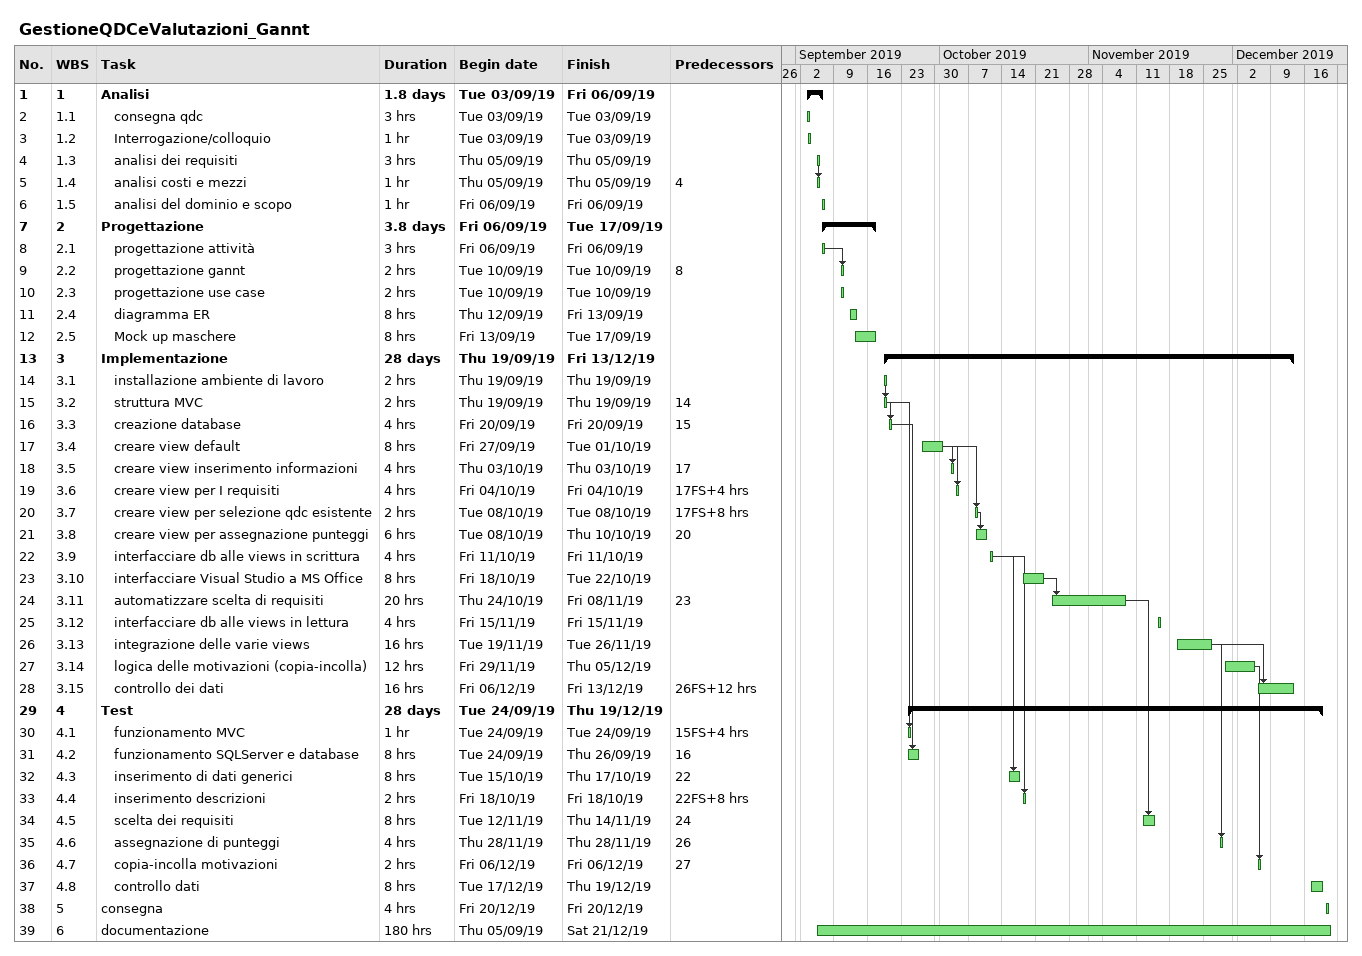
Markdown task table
GestioneQDCeValutazioni_Gannt

| ID | WBS | Task | Duration | Start | Finish | Predecessors |
|---|---|---|---|---|---|---|
| 1 | 1 | **Analisi** | 1.8d | 2019-09-03 | 2019-09-06 |  |
| 2 | 1.1 | consegna qdc | 3h | 2019-09-03 | 2019-09-03 |  |
| 3 | 1.2 | Interrogazione/colloquio | 1h | 2019-09-03 | 2019-09-03 |  |
| 4 | 1.3 | analisi dei requisiti | 3h | 2019-09-05 | 2019-09-05 |  |
| 5 | 1.4 | analisi costi e mezzi | 1h | 2019-09-05 | 2019-09-05 | 4 |
| 6 | 1.5 | analisi del dominio e scopo | 1h | 2019-09-06 | 2019-09-06 |  |
| 7 | 2 | **Progettazione** | 3.8d | 2019-09-06 | 2019-09-17 |  |
| 8 | 2.1 | progettazione attività | 3h | 2019-09-06 | 2019-09-06 |  |
| 9 | 2.2 | progettazione gannt | 2h | 2019-09-10 | 2019-09-10 | 8 |
| 10 | 2.3 | progettazione use case | 2h | 2019-09-10 | 2019-09-10 |  |
| 11 | 2.4 | diagramma ER | 8h | 2019-09-12 | 2019-09-13 |  |
| 12 | 2.5 | Mock up maschere | 8h | 2019-09-13 | 2019-09-17 |  |
| 13 | 3 | **Implementazione** | 28d | 2019-09-19 | 2019-12-13 |  |
| 14 | 3.1 | installazione ambiente di lavoro | 2h | 2019-09-19 | 2019-09-19 |  |
| 15 | 3.2 | struttura MVC | 2h | 2019-09-19 | 2019-09-19 | 14 |
| 16 | 3.3 | creazione database | 4h | 2019-09-20 | 2019-09-20 | 15 |
| 17 | 3.4 | creare view default | 8h | 2019-09-27 | 2019-10-01 |  |
| 18 | 3.5 | creare view inserimento informazioni | 4h | 2019-10-03 | 2019-10-03 | 17 |
| 19 | 3.6 | creare view per I requisiti | 4h | 2019-10-04 | 2019-10-04 | 17FS+4h |
| 20 | 3.7 | creare view per selezione qdc esistente | 2h | 2019-10-08 | 2019-10-08 | 17FS+8h |
| 21 | 3.8 | creare view per assegnazione punteggi | 6h | 2019-10-08 | 2019-10-10 | 20 |
| 22 | 3.9 | interfacciare db alle views in scrittura | 4h | 2019-10-11 | 2019-10-11 |  |
| 23 | 3.10 | interfacciare Visual Studio a MS Office | 8h | 2019-10-18 | 2019-10-22 |  |
| 24 | 3.11 | automatizzare scelta di requisiti | 20h | 2019-10-24 | 2019-11-08 | 23 |
| 25 | 3.12 | interfacciare db alle views in lettura | 4h | 2019-11-15 | 2019-11-15 |  |
| 26 | 3.13 | integrazione delle varie views | 16h | 2019-11-19 | 2019-11-26 |  |
| 27 | 3.14 | logica delle motivazioni (copia-incolla) | 12h | 2019-11-29 | 2019-12-05 |  |
| 28 | 3.15 | controllo dei dati | 16h | 2019-12-06 | 2019-12-13 | 26FS+12h |
| 29 | 4 | **Test** | 28d | 2019-09-24 | 2019-12-19 |  |
| 30 | 4.1 | funzionamento MVC | 1h | 2019-09-24 | 2019-09-24 | 15FS+4h |
| 31 | 4.2 | funzionamento SQLServer e database | 8h | 2019-09-24 | 2019-09-26 | 16 |
| 32 | 4.3 | inserimento di dati generici | 8h | 2019-10-15 | 2019-10-17 | 22 |
| 33 | 4.4 | inserimento descrizioni | 2h | 2019-10-18 | 2019-10-18 | 22FS+8h |
| 34 | 4.5 | scelta dei requisiti | 8h | 2019-11-12 | 2019-11-14 | 24 |
| 35 | 4.6 | assegnazione di punteggi | 4h | 2019-11-28 | 2019-11-28 | 26 |
| 36 | 4.7 | copia-incolla motivazioni | 2h | 2019-12-06 | 2019-12-06 | 27 |
| 37 | 4.8 | controllo dati | 8h | 2019-12-17 | 2019-12-19 |  |
| 38 | 5 | consegna | 4h | 2019-12-20 | 2019-12-20 |  |
| 39 | 6 | documentazione | 180h | 2019-09-05 | 2019-12-21 |  |
